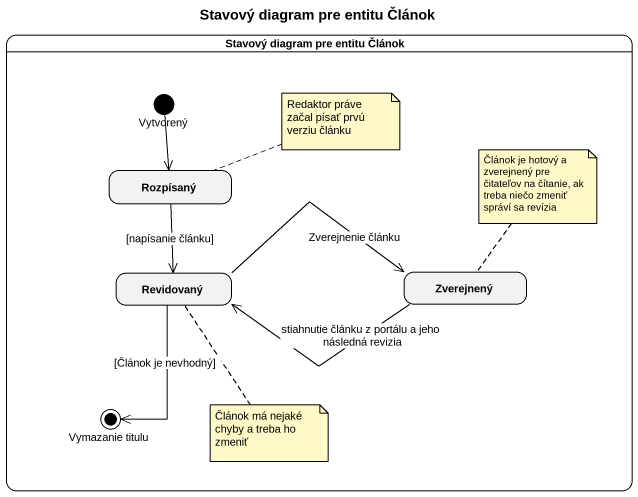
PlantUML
@startuml
title Stavový diagram pre entitu Článok
hide empty description
state "Stavový diagram pre entitu Článok" as Stavový_diagram_pre_entitu {
  state Vytvorený <<start>>
  state Rozpísaný
  state Revidovaný
  state Zverejnený
  state "Vymazanie titulu" as Vymazanie_titulu <<end>>
}
Vytvorený --> Rozpísaný
Rozpísaný --> Revidovaný : [napísanie článku]
Revidovaný -right-> Zverejnený : Zverejnenie článku
Revidovaný --> Vymazanie_titulu : [Článok je nevhodný]
Zverejnený -left-> Revidovaný : stiahnutie článku z portálu a jeho následná revizia
note right of Rozpísaný : Redaktor práve začal písať prvú verziu článku
note top of Zverejnený : Článok je hotový a zverejnený pre čitateľov na čítanie, ak treba niečo zmeniť správí sa revízia
note bottom of Revidovaný : Článok má nejaké chyby a treba ho zmeniť
@enduml
